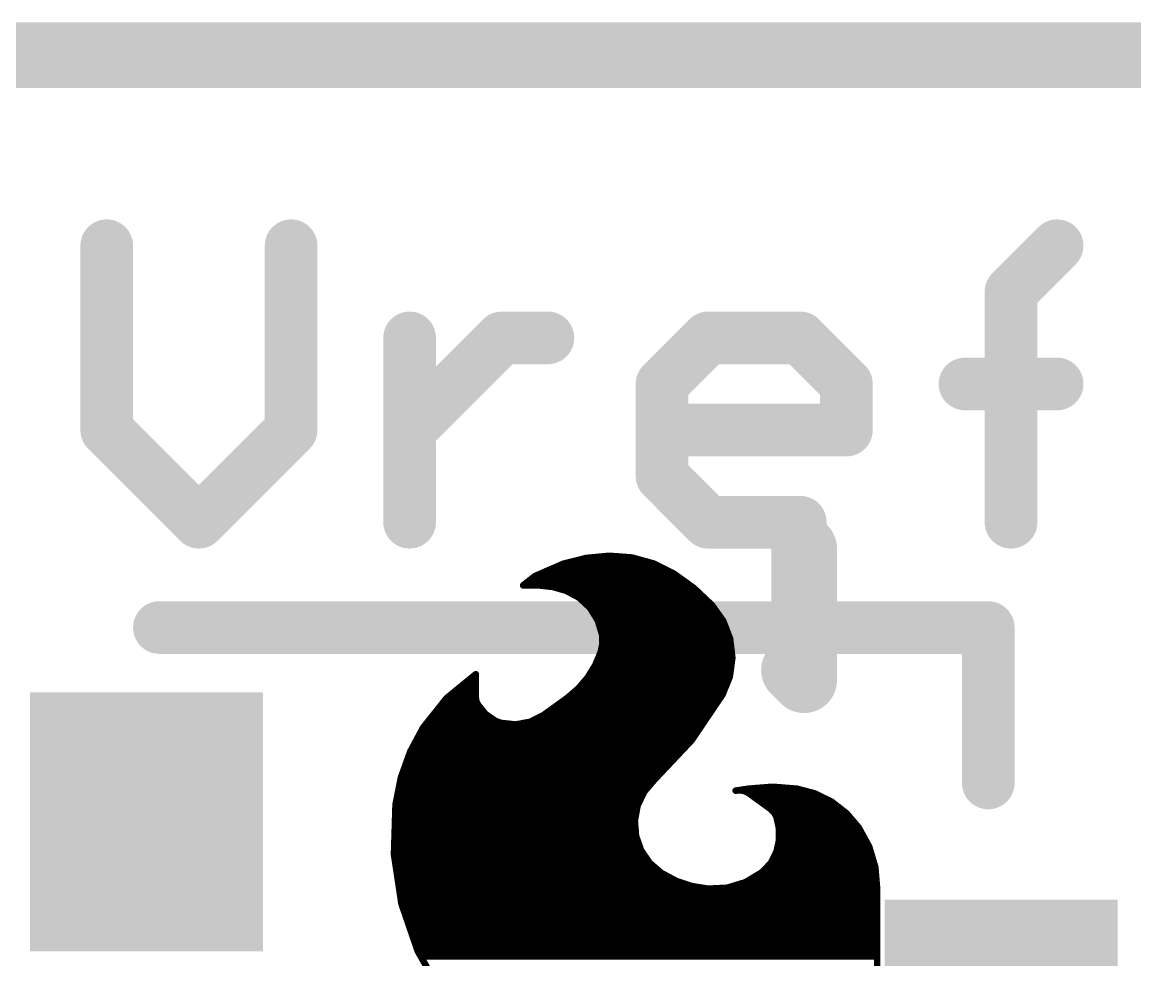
# Model space of a CAD drawing. Extents: x -0.1 to 29.3, y -0.1 to 15.4.
# Drawn here: x 14.381 to 18.675, y 11.748 to 15.367 of the extents above; entities that cross this region are included whole.
import ezdxf

# ---------------------------------------------------------------- set-up
doc = ezdxf.new("R2010")
doc.units = 0
for name, color, linetype in [('1', 12, 'CONTINUOUS'), ('16', 132, 'CONTINUOUS'), ('20', 53, 'CONTINUOUS'), ('21', 41, 'CONTINUOUS'), ('22', 40, 'CONTINUOUS')]:
    doc.layers.add(name, color=color, linetype=linetype)

# ---------------------------------------------------------------- blocks, each defined once
blk = doc.blocks.new('RECT')
blk.add_solid([(-0.5, -0.5), (0.5, -0.5), (-0.5, 0.5), (0.5, 0.5)])

msp = doc.modelspace()

# ---------------------------------------------------------------- linework, layer by layer
at = {"layer": '1', "const_width": 0.254}
for points in [[(29.21, 15.24), (0, 15.24)], [(17.399, 13.335), (17.399, 12.827)], [(17.399, 12.827), (17.36, 12.866)]]:
    msp.add_lwpolyline(points, dxfattribs=at)
at = {"layer": '1', "const_width": 0.127}
for points in [[(17.4625, 13.335, 1), (17.3355, 13.335)], [(17.4049, 12.9109, 1), (17.3151, 12.8211)], [(17.3541, 12.7821, 1), (17.4439, 12.8719)], [(17.3355, 12.827, 1), (17.4625, 12.827)]]:
    msp.add_lwpolyline(points, format="xyb", dxfattribs=at)
at = {"layer": '16', "const_width": 0.254}
msp.add_lwpolyline([(29.21, 15.24), (0, 15.24)], dxfattribs=at)
at = {"layer": '20', "const_width": 0.254}
msp.add_lwpolyline([(0, 15.24), (29.21, 15.24)], dxfattribs=at)
at = {"layer": '21', "const_width": 0.2032}
for points in [[(14.7066, 14.5043), (14.7066, 13.7925)], [(15.4184, 13.7925), (15.4184, 14.5043)], [(18.1978, 14.3264), (18.3758, 14.5043)], [(18.1978, 13.4366), (18.1978, 14.3264)], [(15.876, 13.4366), (15.876, 14.1484)], [(15.876, 13.7925), (16.2319, 14.1484)], [(16.2319, 14.1484), (16.4099, 14.1484)], [(16.8505, 13.9705), (17.0284, 14.1484)], [(17.0284, 14.1484), (17.3844, 14.1484)], [(17.3844, 14.1484), (17.5623, 13.9705)], [(16.8505, 13.6146), (16.8505, 13.9705)], [(17.5623, 13.9705), (17.5623, 13.7925)], [(18.0199, 13.9705), (18.3758, 13.9705)], [(14.7066, 13.7925), (15.0625, 13.4366)], [(15.0625, 13.4366), (15.4184, 13.7925)], [(17.5623, 13.7925), (16.8505, 13.7925)], [(17.0284, 13.4366), (16.8505, 13.6146)], [(17.3844, 13.4366), (17.0284, 13.4366)], [(18.11, 13.03), (14.91, 13.03)], [(18.11, 12.43), (18.11, 13.03)]]:
    msp.add_lwpolyline(points, dxfattribs=at)
at = {"layer": '21', "const_width": 0.1016}
for points in [[(14.7574, 14.5043, 1), (14.6558, 14.5043)], [(15.4692, 14.5043, 1), (15.3676, 14.5043)], [(18.4117, 14.4684, 1), (18.3399, 14.5402)], [(18.2486, 14.3264, 1), (18.147, 14.3264)], [(18.1619, 14.3623, 1), (18.2338, 14.2904)], [(15.9268, 14.1484, 1), (15.8252, 14.1484)], [(16.2319, 14.1992, 1), (16.2319, 14.0976)], [(16.2678, 14.1125, 1), (16.196, 14.1843)], [(16.4099, 14.0976, 1), (16.4099, 14.1992)], [(17.0284, 14.1992, 1), (17.0284, 14.0976)], [(17.0644, 14.1125, 1), (16.9925, 14.1843)], [(17.4203, 14.1843, 1), (17.3484, 14.1125)], [(17.3844, 14.0976, 1), (17.3844, 14.1992)], [(16.9013, 13.9705, 1), (16.7997, 13.9705)], [(16.8146, 14.0064, 1), (16.8864, 13.9345)], [(17.6131, 13.9705, 1), (17.5115, 13.9705)], [(17.5264, 13.9345, 1), (17.5982, 14.0064)], [(18.0199, 14.0213, 1), (18.0199, 13.9197)], [(18.3758, 13.9197, 1), (18.3758, 14.0213)], [(14.7425, 13.8284, 1), (14.6707, 13.7566)], [(15.4543, 13.7566, 1), (15.3825, 13.8284)], [(15.8401, 13.8284, 1), (15.9119, 13.7566)], [(16.8505, 13.8433, 1), (16.8505, 13.7417)], [(17.5623, 13.7417, 1), (17.5623, 13.8433)], [(14.6558, 13.7925, 1), (14.7574, 13.7925)], [(15.3676, 13.7925, 1), (15.4692, 13.7925)], [(17.5115, 13.7925, 1), (17.6131, 13.7925)], [(16.8864, 13.6505, 1), (16.8146, 13.5786)], [(16.7997, 13.6146, 1), (16.9013, 13.6146)], [(17.0284, 13.4874, 1), (17.0284, 13.3858)], [(17.3844, 13.3858, 1), (17.3844, 13.4874)], [(15.0266, 13.4725, 1), (15.0984, 13.4007)], [(15.0266, 13.4007, 1), (15.0984, 13.4725)], [(15.8252, 13.4366, 1), (15.9268, 13.4366)], [(16.9925, 13.4007, 1), (17.0644, 13.4725)], [(18.147, 13.4366, 1), (18.2486, 13.4366)], [(14.91, 13.0808, 1), (14.91, 12.9792)], [(18.1608, 13.03, 1), (18.0592, 13.03)], [(18.11, 12.9792, 1), (18.11, 13.0808)], [(18.0592, 12.43, 1), (18.1608, 12.43)]]:
    msp.add_lwpolyline(points, format="xyb", dxfattribs=at)
at = {"layer": '22', "const_width": 0.0254}
for points in [[(16.5572, 13.2986), (16.6472, 13.3071)], [(16.6472, 13.3071), (16.7341, 13.3005)], [(16.4109, 13.2512), (16.4465, 13.2664)], [(16.4287, 13.2588), (16.8553, 13.2588)], [(16.4465, 13.2664), (16.4694, 13.2766)], [(16.4694, 13.2766), (16.5572, 13.2986)], [(16.4998, 13.2842), (16.7931, 13.2842)], [(16.7341, 13.3005), (16.8181, 13.2773)], [(16.8181, 13.2773), (16.8961, 13.2385)], [(16.317, 13.1953), (16.3605, 13.2291)], [(16.3605, 13.2291), (16.4109, 13.2512)], [(16.3703, 13.2334), (16.9032, 13.2334)], [(16.8961, 13.2385), (16.9738, 13.1825)], [(16.3754, 13.1928), (16.3144, 13.1928)], [(16.3144, 13.1928), (16.3145, 13.1928)], [(16.3145, 13.1928), (16.317, 13.1953)], [(16.3333, 13.208), (16.9384, 13.208)], [(16.4283, 13.1869), (16.3754, 13.1928)], [(16.4795, 13.1724), (16.4283, 13.1869)], [(16.4434, 13.1826), (16.9736, 13.1826)], [(16.9738, 13.1825), (17.0434, 13.1166)], [(16.5303, 13.1454), (16.4795, 13.1724)], [(16.5081, 13.1572), (17.0005, 13.1572)], [(16.5723, 13.1062), (16.5303, 13.1454)], [(16.5448, 13.1318), (17.0273, 13.1318)], [(16.572, 13.1064), (17.0507, 13.1064)], [(16.6026, 13.0573), (16.5723, 13.1062)], [(17.0434, 13.1166), (17.0865, 13.0562)], [(16.5879, 13.081), (17.0688, 13.081)], [(16.6192, 13.0023), (16.6026, 13.0573)], [(16.6031, 13.0556), (17.0868, 13.0556)], [(17.0865, 13.0562), (17.1133, 12.987)], [(16.6108, 13.0302), (17.0966, 13.0302)], [(16.6184, 13.0048), (17.1064, 13.0048)], [(16.6206, 12.9689), (16.6192, 13.0023)], [(16.6141, 12.9362), (16.6206, 12.9689)], [(16.6202, 12.9794), (17.1142, 12.9794)], [(17.1133, 12.987), (17.1219, 12.9133)], [(16.5926, 12.8847), (16.6141, 12.9362)], [(16.6109, 12.9286), (17.1201, 12.9286)], [(16.6176, 12.954), (17.1171, 12.954)], [(16.5633, 12.8372), (16.5926, 12.8847)], [(16.5884, 12.8778), (17.1171, 12.8778)], [(16.6003, 12.9032), (17.1206, 12.9032)], [(17.1219, 12.9133), (17.112, 12.8398)], [(16.0189, 12.7578), (16.1315, 12.8499)], [(16.1315, 12.8499), (16.1315, 12.761)], [(16.527, 12.7948), (16.5633, 12.8372)], [(16.5727, 12.8524), (17.1137, 12.8524)], [(17.112, 12.8398), (17.084, 12.7711)], [(16.0724, 12.8016), (16.1315, 12.8016)], [(16.1035, 12.827), (16.1315, 12.827)], [(16.4846, 12.7584), (16.527, 12.7948)], [(16.5328, 12.8016), (17.0964, 12.8016)], [(16.5546, 12.827), (17.1067, 12.827)], [(15.9283, 12.6441), (16.0189, 12.7578)], [(16.0133, 12.7508), (16.1329, 12.7508)], [(16.0414, 12.7762), (16.1315, 12.7762)], [(16.1315, 12.761), (16.1335, 12.7465)], [(16.1335, 12.7465), (16.1392, 12.733)], [(16.3932, 12.6924), (16.4846, 12.7584)], [(16.4741, 12.7508), (17.0703, 12.7508)], [(16.5053, 12.7762), (17.0861, 12.7762)], [(17.084, 12.7711), (16.9654, 12.5953)], [(15.9931, 12.7254), (16.1453, 12.7254)], [(16.1392, 12.733), (16.1689, 12.6963)], [(16.4389, 12.7254), (17.0532, 12.7254)], [(15.9526, 12.6746), (16.2003, 12.6746)], [(15.9729, 12.7), (16.1659, 12.7)], [(16.1689, 12.6963), (16.2077, 12.6695)], [(16.2077, 12.6695), (16.2281, 12.6619)], [(16.2281, 12.6619), (16.2853, 12.6558)], [(16.2853, 12.6558), (16.3419, 12.6662)], [(16.3419, 12.6662), (16.3932, 12.6924)], [(16.3584, 12.6746), (17.0189, 12.6746)], [(16.4037, 12.7), (17.036, 12.7)], [(15.8782, 12.5507), (15.9283, 12.6441)], [(15.9174, 12.6238), (16.9846, 12.6238)], [(15.9324, 12.6492), (17.0018, 12.6492)], [(15.8901, 12.573), (16.9444, 12.573)], [(15.9038, 12.5984), (16.9675, 12.5984)], [(16.9654, 12.5953), (16.8199, 12.4409)], [(15.8424, 12.4509), (15.8782, 12.5507)], [(15.877, 12.5476), (16.9205, 12.5476)], [(15.8588, 12.4968), (16.8726, 12.4968)], [(15.8679, 12.5222), (16.8965, 12.5222)], [(15.8217, 12.3469), (15.8424, 12.4509)], [(15.8414, 12.446), (16.8247, 12.446)], [(15.8497, 12.4714), (16.8486, 12.4714)], [(15.8363, 12.4206), (16.8026, 12.4206)], [(16.8199, 12.4409), (16.7816, 12.396)], [(17.1348, 12.4003), (17.1831, 12.4079)], [(17.1525, 12.402), (17.1348, 12.4003)], [(17.1699, 12.3985), (17.1525, 12.402)], [(17.1831, 12.4079), (17.2771, 12.4153)], [(17.2771, 12.4153), (17.3711, 12.4079)], [(17.3711, 12.4079), (17.441, 12.3895)], [(15.8262, 12.3698), (16.7691, 12.3698)], [(15.8313, 12.3952), (16.7812, 12.3952)], [(16.7816, 12.396), (16.7561, 12.3427)], [(17.1856, 12.3901), (17.1699, 12.3985)], [(17.1761, 12.3952), (17.4193, 12.3952)], [(17.2695, 12.3292), (17.1856, 12.3901)], [(17.2136, 12.3698), (17.4808, 12.3698)], [(17.441, 12.3895), (17.5058, 12.3574)], [(17.5058, 12.3574), (17.5628, 12.313)], [(15.8157, 12.1541), (15.8217, 12.3469)], [(15.8208, 12.319), (16.7518, 12.319)], [(15.8216, 12.3444), (16.757, 12.3444)], [(16.7561, 12.3427), (16.7454, 12.2846)], [(17.2486, 12.3444), (17.5225, 12.3444)], [(17.2833, 12.3158), (17.2695, 12.3292)], [(17.28, 12.319), (17.5551, 12.319)], [(17.2923, 12.2987), (17.2833, 12.3158)], [(15.82, 12.2936), (16.747, 12.2936)], [(16.7454, 12.2846), (16.75, 12.2257)], [(17.3022, 12.2542), (17.2923, 12.2987)], [(17.2934, 12.2936), (17.5794, 12.2936)], [(17.5628, 12.313), (17.6098, 12.258)], [(15.8184, 12.2428), (16.7486, 12.2428)], [(15.8192, 12.2682), (16.7466, 12.2682)], [(17.2991, 12.2682), (17.6011, 12.2682)], [(17.3022, 12.2086), (17.3022, 12.2542)], [(17.3022, 12.2428), (17.6181, 12.2428)], [(17.6098, 12.258), (17.6499, 12.1848)], [(15.8169, 12.192), (16.7618, 12.192)], [(15.8176, 12.2174), (16.7529, 12.2174)], [(16.75, 12.2257), (16.7696, 12.17)], [(17.2923, 12.1641), (17.3022, 12.2086)], [(17.2985, 12.192), (17.646, 12.192)], [(17.3022, 12.2174), (17.632, 12.2174)], [(15.8445, 11.9634), (15.8157, 12.1541)], [(15.8161, 12.1666), (16.7719, 12.1666)], [(16.7696, 12.17), (16.803, 12.1213)], [(17.2701, 12.1207), (17.2923, 12.1641)], [(17.2929, 12.1666), (17.6554, 12.1666)], [(17.6499, 12.1848), (17.6739, 12.1049)], [(15.8176, 12.1412), (16.7893, 12.1412)], [(15.8215, 12.1158), (16.8093, 12.1158)], [(16.803, 12.1213), (16.8478, 12.0828)], [(17.2364, 12.0853), (17.2701, 12.1207)], [(17.2654, 12.1158), (17.6707, 12.1158)], [(17.2806, 12.1412), (17.663, 12.1412)], [(17.6739, 12.1049), (17.6809, 12.0218)], [(15.8253, 12.0904), (16.8389, 12.0904)], [(15.8292, 12.065), (16.8808, 12.065)], [(16.8478, 12.0828), (16.9042, 12.0524)], [(17.173, 12.0471), (17.2364, 12.0853)], [(17.2027, 12.065), (17.6773, 12.065)], [(17.2413, 12.0904), (17.6752, 12.0904)], [(15.833, 12.0396), (16.9421, 12.0396)], [(15.8368, 12.0142), (17.6809, 12.0142)], [(16.9042, 12.0524), (16.9649, 12.0319)], [(16.9649, 12.0319), (17.0282, 12.0218)], [(17.0282, 12.0218), (17.1022, 12.0255)], [(17.1022, 12.0255), (17.173, 12.0471)], [(17.1485, 12.0396), (17.6794, 12.0396)], [(17.6809, 12.0218), (17.6809, 10.5054)], [(15.8407, 11.9888), (17.6809, 11.9888)], [(15.9073, 11.781), (15.8445, 11.9634)], [(15.8445, 11.9634), (17.6809, 11.9634)], [(15.8533, 11.938), (17.6809, 11.938)], [(15.862, 11.9126), (17.6809, 11.9126)], [(15.8708, 11.8872), (17.6809, 11.8872)], [(15.8795, 11.8618), (17.6809, 11.8618)], [(15.8882, 11.8364), (17.6809, 11.8364)], [(15.897, 11.811), (17.6809, 11.811)], [(15.9057, 11.7856), (17.6809, 11.7856)], [(16.002, 11.6129), (15.9073, 11.781)], [(15.919, 11.7602), (17.6809, 11.7602)]]:
    msp.add_lwpolyline(points, dxfattribs=at)
at = {"layer": '22', "const_width": 0.0127}
for points in [[(16.6477, 13.3134, 1), (16.6467, 13.3008)], [(16.6478, 13.3008, 1), (16.6466, 13.3134)], [(16.4287, 13.2652, 1), (16.4287, 13.2525)], [(16.4439, 13.2722, 1), (16.4491, 13.2606)], [(16.449, 13.2606, 1), (16.444, 13.2722)], [(16.4679, 13.2828, 1), (16.4709, 13.2704)], [(16.472, 13.2708, 1), (16.4668, 13.2824)], [(16.4998, 13.2905, 1), (16.4998, 13.2779)], [(16.5565, 13.3049, 1), (16.5578, 13.2922)], [(16.5587, 13.2924, 1), (16.5556, 13.3047)], [(16.7358, 13.3066, 1), (16.7324, 13.2944)], [(16.7336, 13.2941, 1), (16.7346, 13.3068)], [(16.7931, 13.2779, 1), (16.7931, 13.2905)], [(16.8209, 13.283, 1), (16.8153, 13.2716)], [(16.8164, 13.2712, 1), (16.8198, 13.2834)], [(16.8553, 13.2525, 1), (16.8553, 13.2652)], [(16.3579, 13.2349, 1), (16.363, 13.2233)], [(16.3644, 13.2241, 1), (16.3566, 13.2341)], [(16.3703, 13.2398, 1), (16.3703, 13.2271)], [(16.4084, 13.257, 1), (16.4134, 13.2454)], [(16.4134, 13.2454, 1), (16.4084, 13.257)], [(16.8998, 13.2437, 1), (16.8924, 13.2333)], [(16.8933, 13.2328, 1), (16.8989, 13.2442)], [(16.9032, 13.2271, 1), (16.9032, 13.2398)], [(16.3144, 13.1991, 1), (16.3144, 13.1865)], [(16.3144, 13.1991, 1), (16.3144, 13.1865)], [(16.31, 13.1973, 1), (16.319, 13.1883)], [(16.3131, 13.2003, 1), (16.3209, 13.1903)], [(16.3215, 13.1908, 1), (16.3125, 13.1998)], [(16.3145, 13.1865, 1), (16.3145, 13.1991)], [(16.3333, 13.2143, 1), (16.3333, 13.2017)], [(16.3761, 13.1991, 1), (16.3747, 13.1865)], [(16.3754, 13.1865, 1), (16.3754, 13.1991)], [(16.43, 13.193, 1), (16.4266, 13.1808)], [(16.4276, 13.1806, 1), (16.429, 13.1932)], [(16.4434, 13.189, 1), (16.4434, 13.1763)], [(16.9384, 13.2017, 1), (16.9384, 13.2143)], [(16.9782, 13.1871, 1), (16.9694, 13.1778)], [(16.9701, 13.1773, 1), (16.9775, 13.1876)], [(16.9736, 13.1763, 1), (16.9736, 13.189)], [(16.4825, 13.178, 1), (16.4765, 13.1668)], [(16.4778, 13.1663, 1), (16.4812, 13.1785)], [(16.5081, 13.1636, 1), (16.5081, 13.1509)], [(16.5346, 13.1501, 1), (16.5259, 13.1408)], [(16.5273, 13.1398, 1), (16.5332, 13.151)], [(16.5448, 13.1381, 1), (16.5448, 13.1255)], [(17.0005, 13.1509, 1), (17.0005, 13.1636)], [(17.0273, 13.1255, 1), (17.0273, 13.1381)], [(16.572, 13.1128, 1), (16.572, 13.1001)], [(16.5776, 13.1095, 1), (16.5669, 13.1028)], [(16.5679, 13.1015, 1), (16.5766, 13.1108)], [(17.0486, 13.1203, 1), (17.0382, 13.1129)], [(17.039, 13.112, 1), (17.0478, 13.1212)], [(17.0507, 13.1001, 1), (17.0507, 13.1128)], [(16.5879, 13.0874, 1), (16.5879, 13.0747)], [(16.6087, 13.0592, 1), (16.5965, 13.0555)], [(16.6031, 13.0619, 1), (16.6031, 13.0493)], [(16.5972, 13.054, 1), (16.608, 13.0607)], [(17.0688, 13.0747, 1), (17.0688, 13.0874)], [(17.0925, 13.0585, 1), (17.0806, 13.0539)], [(17.0814, 13.0525, 1), (17.0917, 13.0599)], [(17.0868, 13.0493, 1), (17.0868, 13.0619)], [(16.6108, 13.0366, 1), (16.6108, 13.0239)], [(16.6184, 13.0112, 1), (16.6184, 12.9985)], [(16.6255, 13.0026, 1), (16.6129, 13.002)], [(17.0966, 13.0239, 1), (17.0966, 13.0366)], [(17.1064, 12.9985, 1), (17.1064, 13.0112)], [(16.6131, 13.0005, 1), (16.6253, 13.0041)], [(16.6202, 12.9857, 1), (16.6202, 12.9731)], [(16.6143, 12.9687, 1), (16.627, 12.9692)], [(16.6268, 12.9677, 1), (16.6144, 12.9702)], [(17.1196, 12.9878, 1), (17.107, 12.9863)], [(17.1073, 12.9847, 1), (17.1192, 12.9893)], [(17.1142, 12.9731, 1), (17.1142, 12.9857)], [(16.6109, 12.935, 1), (16.6109, 12.9223)], [(16.6079, 12.9374, 1), (16.6203, 12.935)], [(16.62, 12.9338, 1), (16.6082, 12.9386)], [(16.6176, 12.9604, 1), (16.6176, 12.9477)], [(17.1171, 12.9477, 1), (17.1171, 12.9604)], [(17.1201, 12.9223, 1), (17.1201, 12.935)], [(16.5884, 12.8841, 1), (16.5884, 12.8715)], [(16.5868, 12.8871, 1), (16.5985, 12.8822)], [(16.598, 12.8814, 1), (16.5872, 12.888)], [(16.6003, 12.9095, 1), (16.6003, 12.8969)], [(17.1282, 12.9125, 1), (17.1156, 12.9142)], [(17.1156, 12.9126, 1), (17.1282, 12.9141)], [(17.1171, 12.8715, 1), (17.1171, 12.8841)], [(17.1206, 12.8969, 1), (17.1206, 12.9095)], [(16.1379, 12.8499, 1), (16.1251, 12.8499)], [(16.1355, 12.845, 1), (16.1275, 12.8548)], [(16.5579, 12.8405, 1), (16.5687, 12.8339)], [(16.5681, 12.8331, 1), (16.5585, 12.8413)], [(16.5727, 12.8588, 1), (16.5727, 12.8461)], [(17.1057, 12.8407, 1), (17.1183, 12.839)], [(17.1178, 12.8374, 1), (17.1061, 12.8422)], [(17.1137, 12.8461, 1), (17.1137, 12.8588)], [(16.0724, 12.8079, 1), (16.0724, 12.7953)], [(16.1035, 12.8333, 1), (16.1035, 12.8207)], [(16.1315, 12.8207, 1), (16.1315, 12.8333)], [(16.1315, 12.7953, 1), (16.1315, 12.8079)], [(16.5221, 12.7989, 1), (16.5318, 12.7907)], [(16.5311, 12.79, 1), (16.5228, 12.7996)], [(16.5328, 12.8079, 1), (16.5328, 12.7953)], [(16.5546, 12.8333, 1), (16.5546, 12.8207)], [(17.0964, 12.7953, 1), (17.0964, 12.8079)], [(17.1067, 12.8207, 1), (17.1067, 12.8333)], [(16.0133, 12.7571, 1), (16.0133, 12.7445)], [(16.0149, 12.7627, 1), (16.023, 12.7529)], [(16.0239, 12.7539, 1), (16.014, 12.7618)], [(16.0414, 12.7826, 1), (16.0414, 12.7699)], [(16.1251, 12.761, 1), (16.1379, 12.761)], [(16.1378, 12.7619, 1), (16.1252, 12.7601)], [(16.1393, 12.749, 1), (16.1276, 12.744)], [(16.1315, 12.7699, 1), (16.1315, 12.7826)], [(16.1329, 12.7445, 1), (16.1329, 12.7571)], [(16.4741, 12.7571, 1), (16.4741, 12.7445)], [(16.4805, 12.7632, 1), (16.4887, 12.7536)], [(16.4883, 12.7533, 1), (16.4809, 12.7635)], [(16.5053, 12.7826, 1), (16.5053, 12.7699)], [(17.0703, 12.7445, 1), (17.0703, 12.7571)], [(17.0781, 12.7735, 1), (17.0899, 12.7687)], [(17.0893, 12.7675, 1), (17.0787, 12.7747)], [(17.0861, 12.7699, 1), (17.0861, 12.7826)], [(15.9931, 12.7317, 1), (15.9931, 12.7191)], [(16.1272, 12.7456, 1), (16.1398, 12.7473)], [(16.1441, 12.737, 1), (16.1343, 12.729)], [(16.1334, 12.7305, 1), (16.145, 12.7355)], [(16.1453, 12.7191, 1), (16.1453, 12.7317)], [(16.4389, 12.7317, 1), (16.4389, 12.7191)], [(17.0532, 12.7191, 1), (17.0532, 12.7317)], [(15.9526, 12.6809, 1), (15.9526, 12.6683)], [(15.9729, 12.7064, 1), (15.9729, 12.6937)], [(16.1725, 12.7015, 1), (16.1653, 12.6911)], [(16.1639, 12.6923, 1), (16.1738, 12.7003)], [(16.1659, 12.6937, 1), (16.1659, 12.7064)], [(16.2003, 12.6683, 1), (16.2003, 12.6809)], [(16.2099, 12.6755, 1), (16.2055, 12.6635)], [(16.2041, 12.6643, 1), (16.2113, 12.6747)], [(16.2288, 12.6682, 1), (16.2274, 12.6556)], [(16.2259, 12.6559, 1), (16.2303, 12.6679)], [(16.339, 12.6719, 1), (16.3448, 12.6606)], [(16.3431, 12.66, 1), (16.3408, 12.6725)], [(16.3584, 12.6809, 1), (16.3584, 12.6683)], [(16.3895, 12.6975, 1), (16.3969, 12.6873)], [(16.3961, 12.6867, 1), (16.3903, 12.6981)], [(16.4037, 12.7064, 1), (16.4037, 12.6937)], [(17.0189, 12.6683, 1), (17.0189, 12.6809)], [(17.036, 12.6937, 1), (17.036, 12.7064)], [(15.9174, 12.6302, 1), (15.9174, 12.6175)], [(15.9233, 12.6481, 1), (15.9333, 12.6401)], [(15.9339, 12.6411, 1), (15.9227, 12.6471)], [(15.9324, 12.6555, 1), (15.9324, 12.6429)], [(16.2842, 12.662, 1), (16.2865, 12.6495)], [(16.2847, 12.6494, 1), (16.286, 12.6621)], [(16.9846, 12.6175, 1), (16.9846, 12.6302)], [(17.0018, 12.6429, 1), (17.0018, 12.6555)], [(15.8901, 12.5793, 1), (15.8901, 12.5667)], [(15.9038, 12.6047, 1), (15.9038, 12.5921)], [(16.9444, 12.5667, 1), (16.9444, 12.5793)], [(16.9601, 12.5988, 1), (16.9706, 12.5917)], [(16.97, 12.5909, 1), (16.9608, 12.5996)], [(16.9675, 12.5921, 1), (16.9675, 12.6047)], [(15.877, 12.554, 1), (15.877, 12.5413)], [(15.8726, 12.5537, 1), (15.8838, 12.5477)], [(15.8841, 12.5485, 1), (15.8722, 12.5528)], [(16.9205, 12.5413, 1), (16.9205, 12.554)], [(15.8588, 12.5031, 1), (15.8588, 12.4905)], [(15.8679, 12.5285, 1), (15.8679, 12.5159)], [(16.8726, 12.4905, 1), (16.8726, 12.5031)], [(16.8965, 12.5159, 1), (16.8965, 12.5285)], [(15.8414, 12.4523, 1), (15.8414, 12.4397)], [(15.8364, 12.453, 1), (15.8483, 12.4487)], [(15.8486, 12.4496, 1), (15.8361, 12.4521)], [(15.8497, 12.4778, 1), (15.8497, 12.4651)], [(16.8247, 12.4397, 1), (16.8247, 12.4523)], [(16.8486, 12.4651, 1), (16.8486, 12.4778)], [(15.8363, 12.4269, 1), (15.8363, 12.4143)], [(16.8026, 12.4143, 1), (16.8026, 12.4269)], [(16.8153, 12.4453, 1), (16.8245, 12.4365)], [(16.8247, 12.4368, 1), (16.8151, 12.445)], [(17.1338, 12.4066, 1), (17.1358, 12.394)], [(17.1342, 12.4066, 1), (17.1354, 12.394)], [(17.1538, 12.4082, 1), (17.1512, 12.3958)], [(17.1531, 12.3957, 1), (17.1519, 12.4083)], [(17.1826, 12.4142, 1), (17.1836, 12.4016)], [(17.1841, 12.4016, 1), (17.1821, 12.4142)], [(17.2776, 12.4216, 1), (17.2766, 12.4089)], [(17.2776, 12.4089, 1), (17.2766, 12.4216)], [(17.3727, 12.414, 1), (17.3695, 12.4018)], [(17.3706, 12.4016, 1), (17.3716, 12.4142)], [(15.8262, 12.3762, 1), (15.8262, 12.3635)], [(15.8313, 12.4016, 1), (15.8313, 12.3889)], [(16.7691, 12.3635, 1), (16.7691, 12.3762)], [(16.7767, 12.4001, 1), (16.7864, 12.3918)], [(16.7873, 12.3932, 1), (16.7758, 12.3987)], [(16.7812, 12.3889, 1), (16.7812, 12.4016)], [(17.1729, 12.4041, 1), (17.1669, 12.3929)], [(17.1687, 12.3923, 1), (17.1712, 12.4047)], [(17.1761, 12.4016, 1), (17.1761, 12.3889)], [(17.1893, 12.3952, 1), (17.1819, 12.385)], [(17.1826, 12.3845, 1), (17.1886, 12.3957)], [(17.2136, 12.3762, 1), (17.2136, 12.3635)], [(17.4193, 12.3889, 1), (17.4193, 12.4016)], [(17.4438, 12.3952, 1), (17.4382, 12.3838)], [(17.4394, 12.3833, 1), (17.4426, 12.3956)], [(17.4808, 12.3635, 1), (17.4808, 12.3762)], [(17.5097, 12.3624, 1), (17.5019, 12.3524)], [(15.8208, 12.3254, 1), (15.8208, 12.3127)], [(15.8216, 12.3507, 1), (15.8216, 12.3381)], [(15.8155, 12.3481, 1), (15.8279, 12.3457)], [(15.828, 12.3467, 1), (15.8154, 12.3471)], [(16.7504, 12.3454, 1), (16.7619, 12.3399)], [(16.7624, 12.3415, 1), (16.7499, 12.3438)], [(16.7518, 12.3127, 1), (16.7518, 12.3254)], [(16.757, 12.3381, 1), (16.757, 12.3507)], [(17.2486, 12.3507, 1), (17.2486, 12.3381)], [(17.2739, 12.3337, 1), (17.2651, 12.3247)], [(17.2658, 12.3241, 1), (17.2732, 12.3343)], [(17.28, 12.3254, 1), (17.28, 12.3127)], [(17.2889, 12.3187, 1), (17.2777, 12.3128)], [(17.2789, 12.3112, 1), (17.2877, 12.3203)], [(17.503, 12.3517, 1), (17.5086, 12.3631)], [(17.5225, 12.3381, 1), (17.5225, 12.3507)], [(17.5551, 12.3127, 1), (17.5551, 12.3254)], [(15.82, 12.3, 1), (15.82, 12.2873)], [(16.7517, 12.2851, 1), (16.739, 12.2841)], [(16.7391, 12.2857, 1), (16.7516, 12.2834)], [(16.747, 12.2873, 1), (16.747, 12.3)], [(17.2985, 12.3001, 1), (17.2861, 12.2973)], [(17.2867, 12.2957, 1), (17.2979, 12.3017)], [(17.2934, 12.3, 1), (17.2934, 12.2873)], [(17.5677, 12.3171, 1), (17.558, 12.3089)], [(17.5589, 12.308, 1), (17.5667, 12.318)], [(17.5794, 12.2873, 1), (17.5794, 12.3)], [(15.8184, 12.2492, 1), (15.8184, 12.2365)], [(15.8192, 12.2745, 1), (15.8192, 12.2619)], [(16.7466, 12.2619, 1), (16.7466, 12.2745)], [(16.7486, 12.2365, 1), (16.7486, 12.2492)], [(17.2991, 12.2745, 1), (17.2991, 12.2619)], [(17.3022, 12.2492, 1), (17.3022, 12.2365)], [(17.3086, 12.2542, 1), (17.2959, 12.2542)], [(17.296, 12.2528, 1), (17.3084, 12.2556)], [(17.6011, 12.2619, 1), (17.6011, 12.2745)], [(17.6154, 12.2611, 1), (17.6042, 12.2549)], [(17.605, 12.2539, 1), (17.6146, 12.2621)], [(17.6181, 12.2365, 1), (17.6181, 12.2492)], [(15.8169, 12.1983, 1), (15.8169, 12.1857)], [(15.8176, 12.2238, 1), (15.8176, 12.2111)], [(16.7436, 12.2252, 1), (16.7563, 12.2262)], [(16.7559, 12.2278, 1), (16.744, 12.2236)], [(16.7529, 12.2111, 1), (16.7529, 12.2238)], [(16.7618, 12.1857, 1), (16.7618, 12.1983)], [(17.2985, 12.1983, 1), (17.2985, 12.1857)], [(17.3022, 12.2238, 1), (17.3022, 12.2111)], [(17.3084, 12.2072, 1), (17.296, 12.21)], [(17.2959, 12.2086, 1), (17.3086, 12.2086)], [(17.632, 12.2111, 1), (17.632, 12.2238)], [(17.646, 12.1857, 1), (17.646, 12.1983)], [(15.8093, 12.1543, 1), (15.822, 12.1539)], [(15.8219, 12.155, 1), (15.8094, 12.1531)], [(15.8161, 12.173, 1), (15.8161, 12.1603)], [(16.7748, 12.1736, 1), (16.7644, 12.1664)], [(16.7636, 12.1679, 1), (16.7756, 12.1721)], [(16.7719, 12.1603, 1), (16.7719, 12.173)], [(17.2861, 12.1655, 1), (17.2985, 12.1627)], [(17.2929, 12.173, 1), (17.2929, 12.1603)], [(17.298, 12.1612, 1), (17.2866, 12.167)], [(17.656, 12.1867, 1), (17.6438, 12.183)], [(17.6443, 12.1818, 1), (17.6555, 12.1879)], [(17.6554, 12.1603, 1), (17.6554, 12.173)], [(15.8176, 12.1476, 1), (15.8176, 12.1349)], [(15.8215, 12.1221, 1), (15.8215, 12.1095)], [(16.7893, 12.1349, 1), (16.7893, 12.1476)], [(16.8071, 12.1261, 1), (16.7988, 12.1164)], [(16.7977, 12.1177, 1), (16.8082, 12.1248)], [(16.8093, 12.1095, 1), (16.8093, 12.1221)], [(17.2654, 12.1221, 1), (17.2654, 12.1095)], [(17.2644, 12.1235, 1), (17.2757, 12.1178)], [(17.2747, 12.1163, 1), (17.2655, 12.125)], [(17.2806, 12.1476, 1), (17.2806, 12.1349)], [(17.663, 12.1349, 1), (17.663, 12.1476)], [(17.6803, 12.1055, 1), (17.6676, 12.1044)], [(17.6679, 12.1031, 1), (17.68, 12.1068)], [(17.6707, 12.1095, 1), (17.6707, 12.1221)], [(15.8253, 12.0968, 1), (15.8253, 12.0841)], [(15.8292, 12.0714, 1), (15.8292, 12.0587)], [(16.8389, 12.0841, 1), (16.8389, 12.0968)], [(16.8508, 12.0884, 1), (16.8448, 12.0772)], [(16.8437, 12.078, 1), (16.8519, 12.0876)], [(16.8808, 12.0587, 1), (16.8808, 12.0714)], [(17.2027, 12.0714, 1), (17.2027, 12.0587)], [(17.2318, 12.0897, 1), (17.241, 12.0809)], [(17.2397, 12.0799, 1), (17.2331, 12.0907)], [(17.2413, 12.0968, 1), (17.2413, 12.0841)], [(17.6752, 12.0841, 1), (17.6752, 12.0968)], [(17.6773, 12.0587, 1), (17.6773, 12.0714)], [(15.833, 12.0459, 1), (15.833, 12.0333)], [(15.8368, 12.0206, 1), (15.8368, 12.0079)], [(16.9062, 12.0584, 1), (16.9022, 12.0464)], [(16.9012, 12.0468, 1), (16.9072, 12.058)], [(16.9421, 12.0333, 1), (16.9421, 12.0459)], [(16.9659, 12.0381, 1), (16.9639, 12.0256)], [(16.9629, 12.0259, 1), (16.9669, 12.0379)], [(17.0279, 12.0281, 1), (17.0285, 12.0155)], [(17.0272, 12.0155, 1), (17.0292, 12.0281)], [(17.1003, 12.0315, 1), (17.104, 12.0194)], [(17.1025, 12.0191, 1), (17.1018, 12.0318)], [(17.1485, 12.0459, 1), (17.1485, 12.0333)], [(17.1697, 12.0525, 1), (17.1763, 12.0416)], [(17.1748, 12.041, 1), (17.1711, 12.0532)], [(17.6873, 12.0218, 1), (17.6745, 12.0218)], [(17.6746, 12.0213, 1), (17.6872, 12.0223)], [(17.6794, 12.0333, 1), (17.6794, 12.0459)], [(17.6809, 12.0079, 1), (17.6809, 12.0206)], [(15.8407, 11.9952, 1), (15.8407, 11.9825)], [(17.6809, 11.9825, 1), (17.6809, 11.9952)], [(15.8505, 11.9654, 1), (15.8385, 11.9613)], [(15.8445, 11.9697, 1), (15.8445, 11.9571)], [(15.8382, 11.9624, 1), (15.8508, 11.9643)], [(15.8533, 11.9444, 1), (15.8533, 11.9317)], [(17.6809, 11.9571, 1), (17.6809, 11.9697)], [(17.6809, 11.9317, 1), (17.6809, 11.9444)], [(15.862, 11.919, 1), (15.862, 11.9063)], [(15.8708, 11.8935, 1), (15.8708, 11.8809)], [(17.6809, 11.9063, 1), (17.6809, 11.919)], [(17.6809, 11.8809, 1), (17.6809, 11.8935)], [(15.8795, 11.8681, 1), (15.8795, 11.8555)], [(17.6809, 11.8555, 1), (17.6809, 11.8681)], [(15.8882, 11.8428, 1), (15.8882, 11.8301)], [(15.897, 11.8173, 1), (15.897, 11.8047)], [(17.6809, 11.8301, 1), (17.6809, 11.8428)], [(17.6809, 11.8047, 1), (17.6809, 11.8173)], [(15.9057, 11.7919, 1), (15.9057, 11.7793)], [(15.9129, 11.7841, 1), (15.9018, 11.7779)], [(15.9013, 11.7789, 1), (15.9133, 11.783)], [(15.919, 11.7666, 1), (15.919, 11.7539)], [(17.6809, 11.7793, 1), (17.6809, 11.7919)], [(17.6809, 11.7539, 1), (17.6809, 11.7666)]]:
    msp.add_lwpolyline(points, format="xyb", dxfattribs=at)

# ---------------------------------------------------------------- block references
at = {"layer": '1', "yscale": 0.9, "rotation": 270}
msp.add_blockref('RECT', (14.86, 12.28), dxfattribs=at)
at = {"layer": '1', "xscale": 1.1, "yscale": 0.9, "rotation": 270}
msp.add_blockref('RECT', (18.16, 11.43), dxfattribs=at)

doc.saveas('drawing.dxf')
